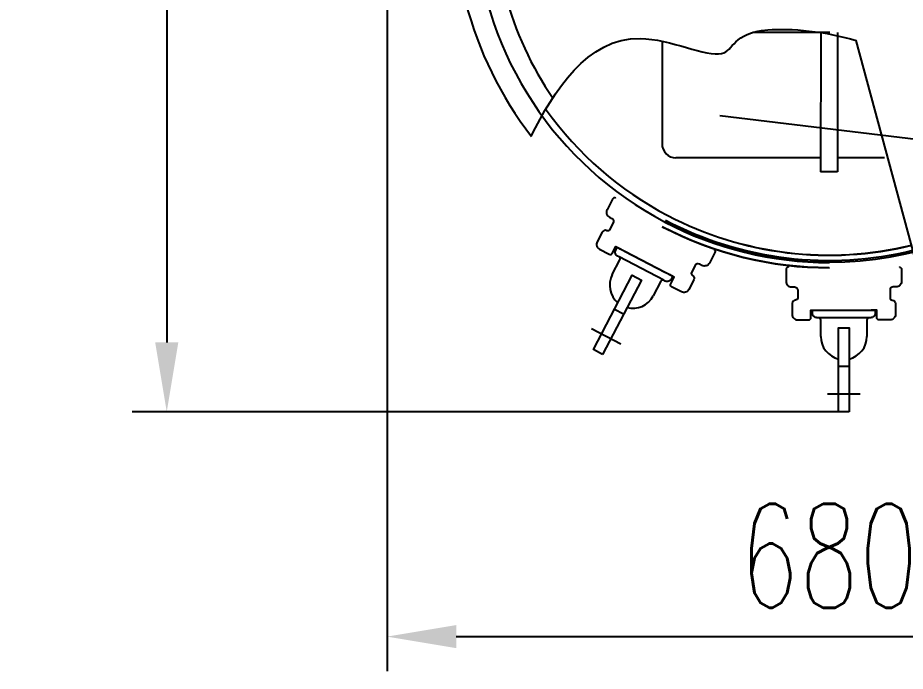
# Model space of a CAD drawing. Extents: x 4438 to 384502, y -178203 to -21188.
# Drawn here: x 377809.4 to 378193.7, y -173815 to -173532 of the extents above; entities that cross this region are included whole.
import ezdxf

# ---------------------------------------------------------------- set-up
doc = ezdxf.new("R2010")
doc.units = 0
doc.header["$LTSCALE"] = 8
doc.header["$MEASUREMENT"] = 0
doc.linetypes.add('ACAD_ISO04W100', pattern=[30, 24, -3, 0, -3])
doc.layers.get('0').update_dxf_attribs({"linetype": 'CONTINUOUS'})
doc.layers.get('DEFPOINTS').update_dxf_attribs({"linetype": 'CONTINUOUS'})
doc.layers.add('CEN', color=1, linetype='ACAD_ISO04W100')
doc.layers.add('PL', color=5, linetype='CONTINUOUS')
doc.styles.add('DFT', font='simplex', dxfattribs={"width": 0.67, "bigfont": 'dft'})
doc.dimstyles.new('INTE$0', dxfattribs={"dimscale": 5, "dimtxt": 4, "dimasz": 3, "dimexe": 3, "dimexo": 0, "dimgap": 1, "dimtad": 1, "dimdec": 3, "dimdsep": 46, "dimtxsty": 'DFT', "dimcen": 0, "dimclrd": 3, "dimclre": 3, "dimclrt": 6, "dimadec": 0, "dimazin": 0, "dimtfac": 1, "dimtdec": 3, "dimtix": 1, "dimtmove": 1, "dimatfit": 0, "dimfxl": 1, "dimtolj": 1, "dimtzin": 0, "dimarcsym": 0})

# ---------------------------------------------------------------- blocks, each defined once
blk = doc.blocks.new('*D30')
at = {"color": 3, "lineweight": -2, "transparency": 16777216}
for p, q in [((378141.7, -173265.48), (377858.9, -173265.48)), ((377873.9, -173295.48), (377873.9, -173672.63)), ((378164.88, -173702.63), (377858.9, -173702.63))]:
    blk.add_line(p, q, dxfattribs=at)
at = {"color": 3, "transparency": 16777216}
for points in [[(377868.9, -173295.48), (377878.9, -173295.48), (377873.9, -173265.48)], [(377868.9, -173672.63), (377878.9, -173672.63), (377873.9, -173702.63)]]:
    blk.add_solid(points, dxfattribs=at)
at = {"layer": 'DEFPOINTS', "color": 0, "transparency": 16777216}
for p in [(378141.7, -173265.48), (377873.9, -173702.63), (378164.88, -173702.63)]:
    blk.add_point(p, dxfattribs=at)
at = {"color": 6, "transparency": 16777216, "insert": (377838.9, -173484.05), "char_height": 45, "attachment_point": 5, "rotation": 90, "style": 'DFT'}
blk.add_mtext('\\A1;775', dxfattribs=at)
blk = doc.blocks.new('*D31')
at = {"color": 3, "lineweight": -2, "transparency": 16777216}
for p, q in [((377969.29, -173489.88), (377969.29, -173815.02)), ((378352.16, -173492.02), (378352.16, -173815.02)), ((377999.29, -173800.02), (378322.16, -173800.02))]:
    blk.add_line(p, q, dxfattribs=at)
at = {"color": 3, "transparency": 16777216}
for points in [[(377999.29, -173795.02), (377999.29, -173805.02), (377969.29, -173800.02)], [(378322.16, -173795.02), (378322.16, -173805.02), (378352.16, -173800.02)]]:
    blk.add_solid(points, dxfattribs=at)
at = {"layer": 'DEFPOINTS', "color": 0, "transparency": 16777216}
for p in [(377969.29, -173489.88), (378352.16, -173492.02), (378352.16, -173800.02)]:
    blk.add_point(p, dxfattribs=at)
at = {"color": 6, "transparency": 16777216, "insert": (378160.73, -173765.02), "char_height": 45, "attachment_point": 5, "style": 'DFT'}
blk.add_mtext('\\A1;680', dxfattribs=at)

msp = doc.modelspace()

# ---------------------------------------------------------------- linework, layer by layer
at = {"color": 1}
msp.add_line((378461.314, -173616.52), (378113.478, -173574.497), dxfattribs=at)
msp.add_line((378461.314, -173616.52), (378113.478, -173574.497), dxfattribs=at)
at = {"layer": 'CEN', "ltscale": 0.5}
for p, q in [((378070.505, -173673.357), (378057.847, -173666.768)), ((378070.516, -173673.336), (378057.858, -173666.747)), ((378174.275, -173695.057), (378160.004, -173695.057)), ((378174.275, -173695.057), (378160.004, -173695.057))]:
    msp.add_line(p, q, dxfattribs=at)
at = {"layer": 'PL', "color": 7, "ltscale": 0.5}
for p, q in [((378161.067, -173538.455), (378127.629, -173538.455)), ((378157.103, -173538.455), (378157.091, -173598.713)), ((378164.334, -173538.455), (378164.322, -173598.713)), ((378088.407, -173542.187), (378088.399, -173586.661)), ((378199.68, -173642.199), (378172.442, -173541.929)), ((378157.093, -173592.688), (378094.425, -173592.688)), ((378157.093, -173592.688), (378094.425, -173592.688)), ((378184.806, -173592.688), (378164.324, -173592.688)), ((378184.806, -173592.688), (378164.324, -173592.688)), ((378164.322, -173598.713), (378157.091, -173598.713))]:
    msp.add_line(p, q, dxfattribs=at)
at = {"layer": 'PL', "ltscale": 0.5}
for p, q in [((378089.196, -173645.71), (378069.774, -173635.6)), ((378071.754, -173660.403), (378067.743, -173658.315)), ((378178.087, -173661.928), (378156.191, -173661.928)), ((378169.4, -173683.014), (378164.878, -173683.014))]:
    msp.add_line(p, q, dxfattribs=at)
for points in [[(378068.273, -173610.134), (378068.273, -173610.134, 0.4142136), (378066.989, -173610.538), (378064.572, -173615.183, 0.4142136), (378065.584, -173618.393), (378066.639, -173618.942, -0.4142136), (378067.247, -173620.868), (378065.708, -173623.824, -0.4142136), (378064.424, -173624.229), (378064.424, -173624.229, 0.4142136), (378062.498, -173624.836), (378060.3, -173629.058, 0.4142136), (378061.312, -173632.268), (378065.534, -173634.466, 0.4142136), (378066.818, -173634.061), (378068.357, -173631.106), (378070.468, -173632.205)], [(378066.86, -173643.259), (378070.179, -173636.884, 0.4142136), (378069.774, -173635.6), (378069.141, -173635.27, -0.4142136), (378068.331, -173632.702), (378068.99, -173631.436), (378093.057, -173643.964), (378092.397, -173645.23, -0.4142136), (378089.829, -173646.04), (378089.196, -173645.71, 0.4142136), (378087.912, -173646.115), (378084.593, -173652.491)], [(378110.917, -173632.333), (378110.917, -173632.333, -0.4142136), (378111.322, -173633.617), (378108.904, -173638.261, -0.4142136), (378105.694, -173639.273), (378104.639, -173638.724, 0.4142136), (378102.713, -173639.331), (378101.174, -173642.286, 0.4142136), (378101.579, -173643.571), (378101.579, -173643.571, -0.4142136), (378102.186, -173645.497), (378099.988, -173649.719, -0.4142136), (378096.778, -173650.731), (378092.556, -173648.533, -0.4142136), (378092.151, -173647.249), (378093.69, -173644.293), (378091.579, -173643.194)], [(378143.101, -173640.032), (378143.101, -173640.032, 0.4142136), (378142.149, -173640.984), (378142.149, -173646.22, 0.4142136), (378144.529, -173648.6), (378145.719, -173648.6, -0.4142136), (378147.147, -173650.028), (378147.147, -173653.36, -0.4142136), (378146.195, -173654.312), (378146.195, -173654.312, 0.4142136), (378144.767, -173655.74), (378144.767, -173660.5, 0.4142136), (378147.147, -173662.88), (378151.907, -173662.88, 0.4142136), (378152.859, -173661.928), (378152.859, -173658.596), (378155.239, -173658.596)], [(378191.177, -173640.032), (378191.177, -173640.032, -0.4142136), (378192.129, -173640.984), (378192.129, -173646.22, -0.4142136), (378189.749, -173648.6), (378188.559, -173648.6, 0.4142136), (378187.131, -173650.028), (378187.131, -173653.36, 0.4142136), (378188.083, -173654.312), (378188.083, -173654.312, -0.4142136), (378189.511, -173655.74), (378189.511, -173660.5, -0.4142136), (378187.131, -173662.88), (378182.371, -173662.88, -0.4142136), (378181.419, -173661.928), (378181.419, -173658.596), (378179.039, -173658.596)], [(378157.143, -173670.067), (378157.143, -173662.88, 0.4142136), (378156.191, -173661.928), (378155.477, -173661.928, -0.4142136), (378153.573, -173660.024), (378153.573, -173658.596), (378180.705, -173658.596), (378180.705, -173660.024, -0.4142136), (378178.801, -173661.928), (378178.087, -173661.928, 0.4142136), (378177.135, -173662.88), (378177.135, -173670.067)]]:
    msp.add_lwpolyline(points, format="xyb", dxfattribs=at)
for points in [[(378072.157, -173633.084), (378089.89, -173642.315)], [(378157.143, -173658.596), (378177.135, -173658.596)]]:
    msp.add_lwpolyline(points, dxfattribs=at)
for points in [[(378062.687, -173677.82), (378058.676, -173675.732), (378075.435, -173643.538), (378079.446, -173645.626)], [(378169.4, -173702.626), (378164.878, -173702.626), (378164.878, -173666.354), (378169.4, -173666.354)]]:
    msp.add_lwpolyline(points, close=True, dxfattribs=at)
at = {"layer": 'PL', "color": 7, "ltscale": 0.5}
for centre, radius, start, end in [((378160.77, -173484.222), 153.659, 270, 65.70221), ((378160.77, -173484.222), 162.698, 126.28314, 217.56439), ((378160.77, -173484.222), 153.659, 126.18886, 242.37902), ((378160.873, -173484.354), 145.355, 175.36039, 214.6502), ((378160.77, -173484.222), 150.646, 215.57758, 242.37902), ((378094.425, -173586.662), 6.026, 179.98911, 270), ((378094.425, -173586.662), 6.026, 179.98911, 270), ((378160.77, -173484.222), 150.646, 242.37902, 283.72795), ((378160.774, -173484.158), 150.646, 242.37902, 283.72795), ((378160.77, -173484.222), 153.659, 242.37902, 270), ((378160.774, -173484.158), 153.659, 242.37902, 270), ((378160.861, -173484.373), 153.659, 242.37902, 270), ((378160.864, -173484.309), 153.659, 242.37902, 270)]:
    msp.add_arc(centre, radius, start, end, dxfattribs=at)
at = {"layer": 'PL', "ltscale": 0.5}
for centre, radius, start, end in [((378160.775, -173484.101), 153, 242.37902, 283.72795), ((378160.775, -173484.101), 156.06, 242.37902, 270), ((378160.868, -173484.254), 156.06, 242.37902, 270), ((378075.726, -173647.875), 9.996, 152.5, 229.42711), ((378075.726, -173647.875), 9.996, 255.57289, 332.5), ((378167.139, -173670.067), 9.996, 180, 256.92711), ((378167.139, -173670.067), 9.996, 283.07289, 0)]:
    msp.add_arc(centre, radius, start, end, dxfattribs=at)
at = {"layer": 'PL', "color": 7, "ltscale": 0.5}
msp.add_open_spline([(378031.758, -173583.352), (378041.38, -173564.101), (378064.014, -173527.321), (378120.593, -173555.474), (378118.201, -173533.961), (378159.679, -173537.945), (378172.442, -173541.929)], degree=3, knots=[24.9756026, 24.9756026, 24.9756026, 24.9756026, 154.0581954, 226.7476827, 286.4813494, 323.326287, 323.326287, 323.326287, 323.326287], dxfattribs=at)

# ---------------------------------------------------------------- dimensions: what is measured, and where the dimension line sits
at = {"color": 1}
dim = msp.add_linear_dim(base=(377873.901, -173702.626), p1=(378141.703, -173265.484), p2=(378164.878, -173702.626), angle=90, text='775', dimstyle='INTE$0', override={"dimtxt": 9, "dimasz": 6, "dimgap": 2.5, "dimdec": 2, "dimtdec": 2}, dxfattribs=at)
dim.commit()
dim.dimension.update_dxf_attribs({"geometry": '*D30', "text_midpoint": (377838.901, -173484.055)})
dim = msp.add_linear_dim(base=(378352.161, -173800.018), p1=(377969.293, -173489.876), p2=(378352.161, -173492.017), text='680', dimstyle='INTE$0', override={"dimtxt": 9, "dimasz": 6, "dimgap": 2.5, "dimdec": 2, "dimtdec": 2}, dxfattribs=at)
dim.commit()
dim.dimension.update_dxf_attribs({"geometry": '*D31', "text_midpoint": (378160.727, -173765.018)})

doc.saveas('drawing.dxf')
